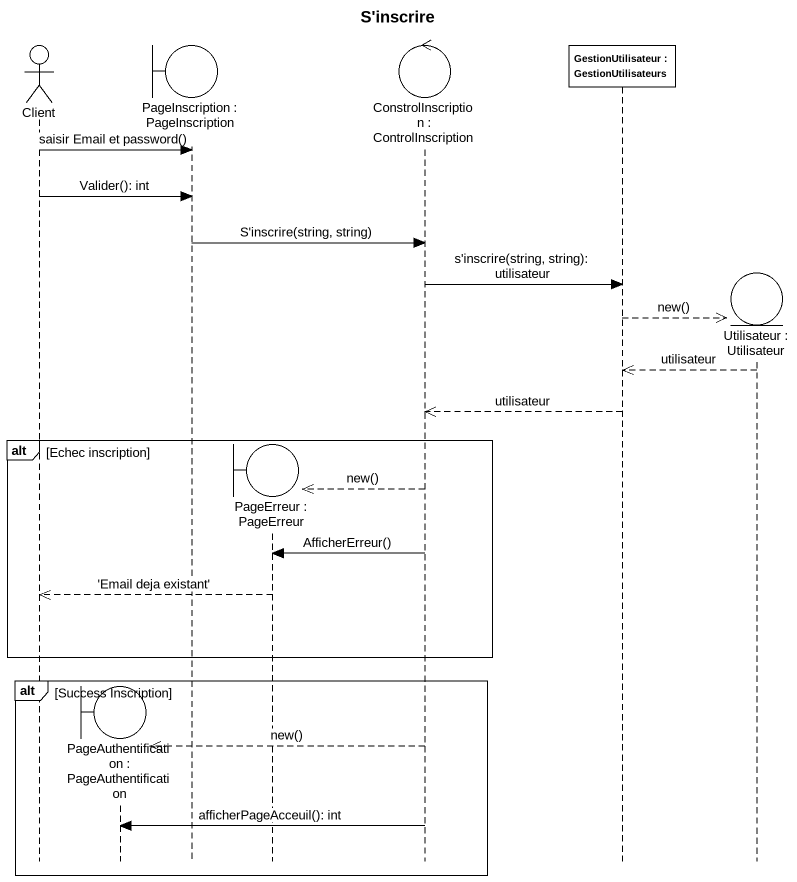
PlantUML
@startuml
title S'inscrire
hide footbox
actor Client
boundary "PageAuthentification : PageAuthentification" as PageAuthentification
boundary "PageInscription : PageInscription" as PageInscription
boundary "PageErreur : PageErreur" as PageErreur
control "ConstrolInscription : ControlInscription" as ConstrolInscription
participant "GestionUtilisateur : GestionUtilisateurs" as GestionUtilisateur
entity "Utilisateur : Utilisateur" as Utilisateur

Client -> PageInscription : saisir Email et password()
Client -> PageInscription : Valider(): int
PageInscription -> ConstrolInscription : S'inscrire(string, string)
ConstrolInscription -> GestionUtilisateur : s'inscrire(string, string): utilisateur
GestionUtilisateur -->> Utilisateur ** : new()
Utilisateur -->> GestionUtilisateur : utilisateur
GestionUtilisateur -->> ConstrolInscription : utilisateur
alt Echec inscription
  ConstrolInscription -->> PageErreur ** : new()
  ConstrolInscription -> PageErreur : AfficherErreur()
  PageErreur -->> Client : 'Email deja existant'
end
alt Success Inscription
  ConstrolInscription -->> PageAuthentification ** : new()
  ConstrolInscription -> PageAuthentification : afficherPageAcceuil(): int
end
@enduml
